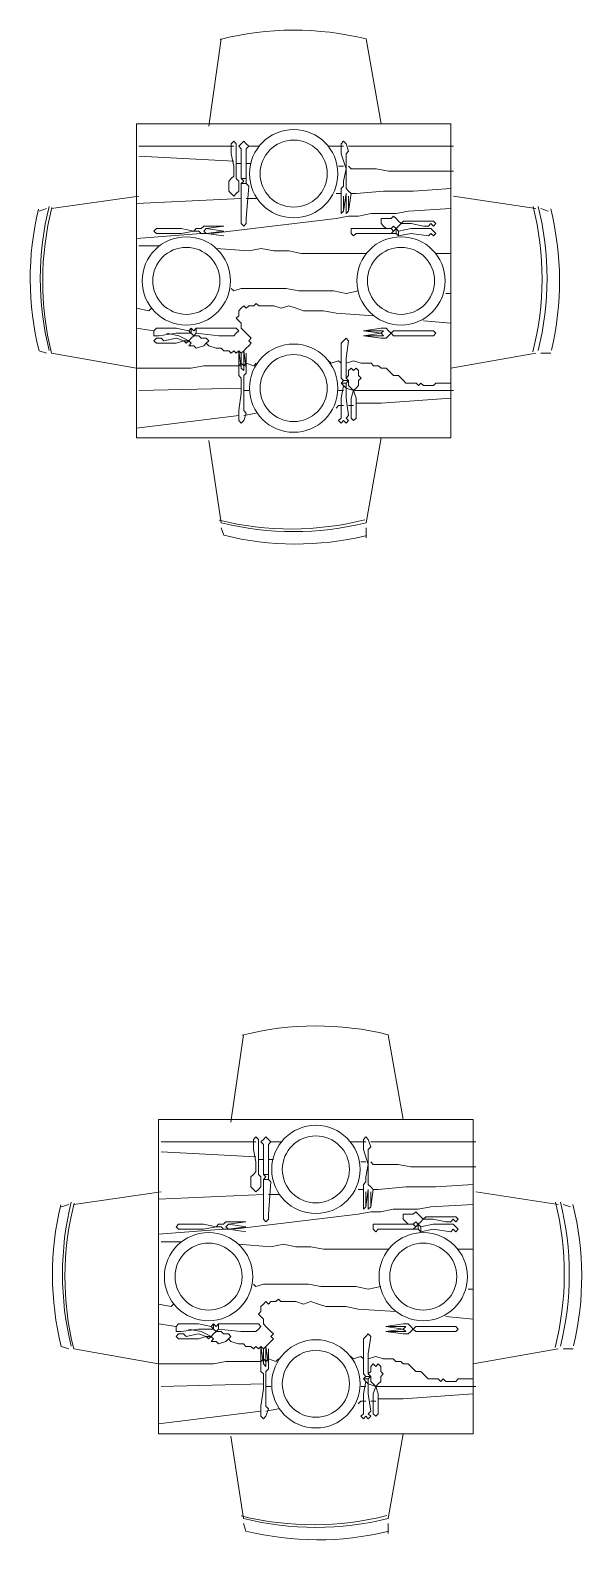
# Model space of a CAD drawing. Header units: metres. Extents: x 75097 to 220695, y -1557923 to -1361206.
# Drawn here: x 102397 to 103449, y -1385397 to -1382513 of the extents above; entities that cross this region are included whole.
import ezdxf

# ---------------------------------------------------------------- set-up
doc = ezdxf.new("R2010")
doc.units = ezdxf.units.M
doc.layers.get('0').update_dxf_attribs({"lineweight": 0})
doc.layers.add('A-100 - Copy$0$PDF2_Geometry', color=8, linetype='Continuous')

# ---------------------------------------------------------------- blocks, each defined once
blk = doc.blocks.new('A-100 - Copy$0$A$C02230961')
at = {"layer": 'A-100 - Copy$0$PDF2_Geometry', "lineweight": 5, "elevation": -2.4}
for points in [[(2143.8, -15838.9, -0.124036), (2422.4, -15838), (2451, -16000)], [(1797.2, -16163.2, 0.120122), (1798.3, -16433.6), (1812.6, -16438.3)], [(1823, -16159.8, 0.124036), (1822.1, -16438.3), (1984.1, -16466.9), (2003.1, -16466.9), (2031.7, -16466.9), (2060.3, -16466.9), (2088.9, -16466.9), (2112.7, -16462.2), (2141.3, -16462.2), (2160.4, -16462.2), (2179.4, -16462.2), (2184.2, -16457.4), (2188.9, -16462.2), (2193.7, -16457.4), (2208, -16462.2), (2212.8, -16457.4)], [(2451, -16600.3), (2422.4, -16762.3, -0.122576), (2146.1, -16762.3), (2122.2, -16605.1)], [(2421.2, -16787.2, -0.120122), (2150.8, -16786.1), (2146.1, -16771.8)], [(2186.2, -17741.3, -0.124036), (2464.8, -17740.4), (2493.4, -17902.4)], [(1839.6, -18065.5, 0.120122), (1840.7, -18335.9), (1855, -18340.7)], [(1865.4, -18062.1, 0.124036), (1864.5, -18340.7), (2026.5, -18369.3), (2045.5, -18369.3), (2074.1, -18369.3), (2102.7, -18369.3), (2131.3, -18369.3), (2155.1, -18364.5), (2183.7, -18364.5), (2202.8, -18364.5), (2221.8, -18364.5), (2226.6, -18359.7), (2231.3, -18364.5), (2236.1, -18359.7), (2250.4, -18364.5), (2255.2, -18359.7)], [(2493.4, -18502.7), (2464.8, -18664.7, -0.122576), (2188.5, -18664.7), (2164.6, -18507.4)], [(2463.6, -18689.6, -0.120122), (2193.2, -18688.5), (2188.5, -18674.2)]]:
    blk.add_lwpolyline(points, format="xyb", dxfattribs=at)
for points in [[(2122.2, -16004.8), (2146.1, -15838)], [(2169.9, -16033.4), (2169.9, -16033.4)], [(2169.9, -16033.4), (2169.9, -16033.4)], [(2184.2, -16114.4), (2184.2, -16152.5), (2184.2, -16190.6), (2188.9, -16195.4), (2193.7, -16190.6), (2193.7, -16181.1), (2198.5, -16119.1), (2193.7, -16114.4), (2184.2, -16114.4), (2188.9, -16109.6), (2184.2, -16104.8), (2184.2, -16076.2), (2184.2, -16047.7), (2179.4, -16042.9), (2184.2, -16038.1), (2188.9, -16033.4), (2193.7, -16038.1), (2198.5, -16042.9), (2193.7, -16047.7), (2193.7, -16076.2), (2193.7, -16104.8), (2193.7, -16114.4)], [(2379.5, -16033.4), (2379.5, -16033.4)], [(2384.3, -16038.1), (2379.5, -16033.4)], [(2169.9, -16042.9), (1988.8, -16042.9)], [(2169.9, -16071.5), (1988.8, -16062)], [(2174.7, -16038.1), (2174.7, -16038.1)], [(2179.4, -16042.9), (2179.4, -16042.9)], [(2184.2, -16038.1), (2184.2, -16038.1)], [(2193.7, -16038.1), (2193.7, -16038.1)], [(2193.7, -16038.1), (2193.7, -16038.1)], [(2217.5, -16042.9), (2198.5, -16042.9)], [(2379.5, -16042.9), (2350.9, -16042.9)], [(2384.3, -16038.1), (2384.3, -16038.1)], [(2384.3, -16038.1), (2384.3, -16038.1)], [(2589.2, -16042.9), (2389.1, -16042.9)], [(2184.2, -16076.2), (2174.7, -16076.2)], [(2203.2, -16076.2), (2193.7, -16076.2)], [(2379.5, -16081), (2370, -16081)], [(2589.2, -16090.5), (2465.3, -16090.5), (2441.5, -16085.8), (2412.9, -16085.8), (2393.8, -16085.8), (2389.1, -16081)], [(2165.1, -16104.8), (2165.1, -16104.8)], [(2169.9, -16100.1), (2169.9, -16100.1)], [(2169.9, -16100.1), (2169.9, -16100.1)], [(2174.7, -16095.3), (2174.7, -16095.3)], [(2174.7, -16104.8), (2174.7, -16104.8)], [(2174.7, -16104.8), (2174.7, -16104.8)], [(2179.4, -16109.6), (2179.4, -16109.6)], [(2193.7, -16104.8), (2184.2, -16104.8), (2193.7, -16104.8)], [(2184.2, -16104.8), (2184.2, -16104.8)], [(2184.2, -16114.4), (2184.2, -16114.4)], [(2193.7, -16104.8), (2193.7, -16104.8)], [(2193.7, -16114.4), (2193.7, -16114.4)], [(2379.5, -16119.1), (2379.5, -16119.1)], [(2384.3, -16114.4), (2384.3, -16114.4)], [(1988.8, -16138.2), (1822.1, -16162)], [(2184.2, -16143), (1984.1, -16152.5)], [(2165.1, -16133.4), (2165.1, -16133.4)], [(2174.7, -16133.4), (2174.7, -16133.4)], [(2212.8, -16143), (2193.7, -16143)], [(2374.8, -16133.4), (2365.2, -16133.4)], [(2374.8, -16123.9), (2374.8, -16123.9)], [(2379.5, -16138.2), (2379.5, -16138.2)], [(2384.3, -16133.4), (2384.3, -16133.4)], [(2384.3, -16133.4), (2384.3, -16133.4)], [(2389.1, -16128.7), (2389.1, -16128.7)], [(2389.1, -16138.2), (2389.1, -16138.2)], [(2584.4, -16123.9), (2512.9, -16128.7), (2455.8, -16128.7), (2403.3, -16133.4), (2393.8, -16133.4)], [(2746.4, -16162), (2589.2, -16138.2)], [(1812.6, -16162), (1798.3, -16166.8)], [(2584.4, -16162), (2503.4, -16166.8), (2479.6, -16171.5), (2451, -16171.5), (2431.9, -16171.5), (2408.1, -16176.3), (2389.1, -16176.3), (2365.2, -16181.1), (2127, -16209.7)], [(2379.5, -16166.8), (2379.5, -16166.8)], [(2389.1, -16166.8), (2389.1, -16166.8)], [(2770.2, -16166.8), (2755.9, -16162)], [(2017.4, -16204.9), (2017.4, -16204.9)], [(2017.4, -16204.9), (2017.4, -16204.9)], [(2017.4, -16204.9), (2017.4, -16204.9)], [(2022.2, -16200.1), (2022.2, -16200.1)], [(2103.2, -16204.9), (2103.2, -16204.9)], [(2108, -16200.1), (2108, -16200.1)], [(2117.5, -16200.1), (2117.5, -16200.1)], [(2150.8, -16195.4), (2150.8, -16195.4)], [(2150.8, -16204.9), (2150.8, -16204.9)], [(2150.8, -16204.9), (2150.8, -16204.9)], [(2184.2, -16190.6), (2184.2, -16190.6)], [(2193.7, -16190.6), (2193.7, -16190.6)], [(2474.8, -16204.9), (2470, -16200.1), (2431.9, -16200.1), (2393.8, -16200.1), (2393.8, -16209.7), (2398.6, -16214.4), (2403.3, -16209.7), (2470, -16209.7)], [(2393.8, -16200.1), (2393.8, -16200.1)], [(2451, -16181.1), (2451, -16181.1)], [(2451, -16190.6), (2451, -16190.6)], [(2479.6, -16209.7), (2484.3, -16214.4), (2508.2, -16209.7), (2541.5, -16214.4), (2546.3, -16209.7), (2551, -16214.4), (2555.8, -16209.7), (2551, -16204.9), (2546.3, -16200.1), (2508.2, -16200.1), (2484.3, -16204.9), (2479.6, -16200.1)], [(2479.6, -16200.1), (2479.6, -16200.1)], [(2484.3, -16185.8), (2484.3, -16185.8)], [(2484.3, -16185.8), (2484.3, -16185.8)], [(2484.3, -16195.4), (2484.3, -16195.4)], [(2484.3, -16214.4), (2484.3, -16204.9)], [(2489.1, -16190.6), (2489.1, -16190.6)], [(2546.3, -16200.1), (2546.3, -16200.1)], [(2546.3, -16200.1), (2546.3, -16200.1)], [(2551, -16185.8), (2551, -16185.8)], [(2551, -16185.8), (2551, -16185.8)], [(2551, -16204.9), (2551, -16204.9)], [(2108, -16209.7), (1984.1, -16219.2)], [(2027, -16233.5), (1988.8, -16233.5)], [(2108, -16209.7), (2108, -16209.7)], [(2117.5, -16209.7), (2117.5, -16209.7)], [(2150.8, -16214.4), (2150.8, -16214.4)], [(2393.8, -16209.7), (2393.8, -16209.7)], [(2470, -16209.7), (2470, -16209.7)], [(2479.6, -16209.7), (2479.6, -16209.7)], [(2551, -16214.4), (2551, -16214.4)], [(2422.4, -16247.8), (2393.8, -16247.8), (2355.7, -16247.8), (2327.1, -16247.8), (2298.5, -16247.8), (2274.7, -16243), (2246.1, -16243), (2222.3, -16238.2), (2198.5, -16243), (2136.5, -16238.2)], [(2584.4, -16247.8), (2555.8, -16247.8)], [(2408.1, -16319.2), (2384.3, -16324), (2360.5, -16319.2), (2341.4, -16319.2), (2312.8, -16319.2), (2293.8, -16319.2), (2269.9, -16314.5), (2250.9, -16314.5), (2231.8, -16314.5), (2212.8, -16314.5), (2203.2, -16314.5), (2184.2, -16314.5), (2169.9, -16319.2), (2165.1, -16314.5)], [(2012.7, -16352.6), (2007.9, -16357.3), (1984.1, -16352.6)], [(2436.7, -16366.9), (2365.2, -16362.1), (2341.4, -16357.3), (2322.4, -16357.3), (2303.3, -16357.3), (2289, -16352.6), (2274.7, -16347.8), (2260.4, -16352.6), (2246.1, -16347.8), (2236.6, -16347.8), (2227.1, -16347.8), (2217.5, -16347.8), (2212.8, -16343.1), (2208, -16347.8), (2198.5, -16347.8), (2193.7, -16352.6), (2188.9, -16347.8), (2184.2, -16352.6), (2179.4, -16357.3), (2179.4, -16366.9), (2174.7, -16371.6), (2179.4, -16376.4), (2184.2, -16381.2), (2184.2, -16390.7), (2188.9, -16395.5), (2193.7, -16400.2), (2198.5, -16405), (2203.2, -16409.8), (2198.5, -16414.5), (2203.2, -16419.3), (2198.5, -16424), (2193.7, -16428.8), (2188.9, -16433.6), (2184.2, -16438.3), (2179.4, -16433.6), (2174.7, -16438.3), (2169.9, -16433.6), (2165.1, -16438.3), (2160.4, -16433.6), (2150.8, -16433.6), (2146.1, -16428.8), (2136.5, -16428.8), (2122.2, -16424), (2117.5, -16419.3)], [(2584.4, -16324), (2574.9, -16324)], [(2584.4, -16381.2), (2532, -16376.4)], [(2017.4, -16395.5), (1984.1, -16390.7)], [(2017.4, -16405), (2017.4, -16405)], [(2017.4, -16405), (2017.4, -16405)], [(2022.2, -16390.7), (2022.2, -16390.7)], [(2022.2, -16390.7), (2022.2, -16390.7)], [(2027, -16405), (2027, -16405)], [(2084.1, -16414.5), (2065.1, -16405), (2041.3, -16400.2)], [(2084.1, -16395.5), (2088.9, -16400.2), (2088.9, -16390.7)], [(2088.9, -16400.2), (2088.9, -16400.2)], [(2088.9, -16409.8), (2088.9, -16409.8)], [(2098.4, -16400.2), (2141.3, -16405), (2169.9, -16405), (2174.7, -16400.2), (2179.4, -16395.5), (2174.7, -16390.7), (2165.1, -16390.7), (2098.4, -16390.7)], [(2098.4, -16390.7), (2098.4, -16390.7)], [(2098.4, -16400.2), (2098.4, -16400.2)], [(2117.5, -16409.8), (2117.5, -16409.8)], [(2174.7, -16400.2), (2174.7, -16400.2)], [(2389.1, -16490.7), (2384.3, -16486), (2389.1, -16481.2), (2389.1, -16471.7), (2393.8, -16466.9), (2398.6, -16471.7), (2403.3, -16466.9), (2408.1, -16471.7), (2408.1, -16481.2), (2412.9, -16486), (2408.1, -16490.7), (2408.1, -16500.3), (2403.3, -16505), (2398.6, -16509.8), (2403.3, -16524.1), (2403.3, -16552.7), (2403.3, -16562.2), (2398.6, -16567), (2393.8, -16562.2), (2393.8, -16552.7), (2393.8, -16524.1), (2398.6, -16509.8), (2393.8, -16505), (2389.1, -16500.3), (2389.1, -16490.7), (2384.3, -16486), (2384.3, -16447.9), (2389.1, -16414.5), (2384.3, -16409.8), (2379.5, -16414.5), (2374.8, -16419.3), (2374.8, -16486), (2379.5, -16490.7), (2389.1, -16490.7), (2384.3, -16495.5), (2384.3, -16505), (2384.3, -16524.1), (2389.1, -16557.5), (2384.3, -16562.2), (2389.1, -16567), (2384.3, -16571.7), (2379.5, -16567), (2374.8, -16571.7), (2370, -16567), (2374.8, -16562.2), (2374.8, -16524.1), (2379.5, -16500.3), (2374.8, -16495.5)], [(2384.3, -16409.8), (2384.3, -16409.8)], [(2417.6, -16395.5), (2417.6, -16395.5)], [(2417.6, -16395.5), (2417.6, -16395.5)], [(2417.6, -16405), (2417.6, -16405)], [(2417.6, -16405), (2417.6, -16405)], [(2451, -16400.2), (2451, -16400.2)], [(2451, -16400.2), (2451, -16400.2)], [(2465.3, -16395.5), (2465.3, -16395.5)], [(2465.3, -16405), (2465.3, -16405)], [(2551, -16395.5), (2551, -16395.5)], [(2551, -16405), (2551, -16405)], [(2555.8, -16400.2), (2555.8, -16400.2)], [(2555.8, -16400.2), (2555.8, -16400.2)], [(2017.4, -16414.5), (2017.4, -16414.5)], [(2017.4, -16414.5), (2017.4, -16414.5)], [(2022.2, -16419.3), (2022.2, -16419.3)], [(2084.1, -16414.5), (2084.1, -16414.5)], [(2084.1, -16414.5), (2084.1, -16414.5)], [(2093.7, -16424), (2093.7, -16424)], [(2112.7, -16424), (2112.7, -16424)], [(2184.2, -16571.7), (2179.4, -16567), (2179.4, -16557.5), (2179.4, -16547.9), (2184.2, -16514.6), (2184.2, -16495.5), (2184.2, -16486), (2179.4, -16481.2), (2179.4, -16471.7), (2179.4, -16433.6), (2184.2, -16466.9), (2184.2, -16438.3), (2184.2, -16466.9), (2188.9, -16471.7), (2188.9, -16433.6), (2193.7, -16466.9), (2193.7, -16438.3), (2193.7, -16466.9), (2193.7, -16476.5), (2188.9, -16481.2), (2188.9, -16490.7), (2188.9, -16519.3), (2188.9, -16547.9), (2193.7, -16552.7), (2188.9, -16567), (2184.2, -16571.7), (2188.9, -16567)], [(2179.4, -16433.6), (2179.4, -16433.6)], [(2184.2, -16438.3), (2184.2, -16438.3)], [(2188.9, -16433.6), (2188.9, -16433.6)], [(2193.7, -16438.3), (2193.7, -16438.3)], [(2379.5, -16414.5), (2379.5, -16414.5)], [(2584.4, -16466.9), (2746.4, -16438.3)], [(2755.9, -16438.3), (2775, -16438.3)], [(2184.2, -16466.9), (2184.2, -16466.9)], [(2193.7, -16466.9), (2193.7, -16466.9)], [(2350.9, -16452.6), (2355.7, -16457.4), (2370, -16452.6), (2374.8, -16457.4)], [(2384.3, -16457.4), (2398.6, -16452.6), (2412.9, -16457.4), (2422.4, -16457.4), (2431.9, -16457.4), (2436.7, -16462.2), (2446.2, -16462.2), (2451, -16466.9), (2460.5, -16466.9), (2465.3, -16471.7), (2470, -16476.5), (2474.8, -16481.2), (2484.3, -16481.2), (2489.1, -16486), (2493.9, -16490.7), (2498.6, -16495.5), (2508.2, -16495.5), (2517.7, -16495.5), (2522.5, -16500.3), (2527.2, -16495.5), (2532, -16500.3), (2541.5, -16500.3), (2551, -16500.3), (2555.8, -16495.5), (2584.4, -16495.5)], [(2179.4, -16481.2), (2179.4, -16481.2)], [(2184.2, -16486), (2184.2, -16486)], [(2188.9, -16471.7), (2188.9, -16471.7)], [(2188.9, -16490.7), (2188.9, -16490.7)], [(2193.7, -16476.5), (2193.7, -16476.5)], [(2384.3, -16495.5), (2374.8, -16495.5), (2379.5, -16490.7)], [(2374.8, -16495.5), (2374.8, -16495.5)], [(2384.3, -16495.5), (2384.3, -16495.5)], [(2184.2, -16505), (1988.8, -16509.8)], [(2198.5, -16509.8), (2188.9, -16509.8)], [(2379.5, -16509.8), (2370, -16509.8)], [(2589.2, -16509.8), (2398.6, -16509.8), (2384.3, -16505), (2379.5, -16500.3)], [(2389.1, -16500.3), (2389.1, -16500.3)], [(2393.8, -16505), (2393.8, -16505)], [(2393.8, -16505), (2393.8, -16505)], [(2403.3, -16505), (2403.3, -16505)], [(2403.3, -16505), (2403.3, -16505)], [(2584.4, -16524.1), (2451, -16533.6), (2422.4, -16533.6), (2403.3, -16533.6)], [(2408.1, -16500.3), (2408.1, -16500.3)], [(2212.8, -16552.7), (2188.9, -16557.5)], [(2379.5, -16538.4), (2370, -16538.4), (2365.2, -16543.2)], [(2398.6, -16538.4), (2389.1, -16538.4)], [(2179.4, -16557.5), (1984.1, -16581.3)], [(2184.2, -16571.7), (2184.2, -16571.7)], [(2188.9, -16567), (2188.9, -16567)], [(2188.9, -16567), (2188.9, -16567)], [(2374.8, -16562.2), (2374.8, -16562.2)], [(2389.1, -16567), (2389.1, -16567)], [(2398.6, -16567), (2398.6, -16567)], [(2398.6, -16567), (2398.6, -16567)], [(2398.6, -16567), (2398.6, -16567)], [(2398.6, -16567), (2398.6, -16567)], [(2398.6, -16567), (2398.6, -16567)], [(2422.4, -16771.8), (2422.4, -16790.9)], [(2164.6, -17907.1), (2188.5, -17740.4)], [(2212.3, -17935.7), (2212.3, -17935.7)], [(2212.3, -17935.7), (2212.3, -17935.7)], [(2226.6, -18016.7), (2226.6, -18054.8), (2226.6, -18092.9), (2231.3, -18097.7), (2236.1, -18092.9), (2236.1, -18083.4), (2240.9, -18021.5), (2236.1, -18016.7), (2226.6, -18016.7), (2231.3, -18011.9), (2226.6, -18007.2), (2226.6, -17978.6), (2226.6, -17950), (2221.8, -17945.2), (2226.6, -17940.5), (2231.3, -17935.7), (2236.1, -17940.5), (2240.9, -17945.2), (2236.1, -17950), (2236.1, -17978.6), (2236.1, -18007.2), (2236.1, -18016.7)], [(2421.9, -17935.7), (2421.9, -17935.7)], [(2426.7, -17940.5), (2421.9, -17935.7)], [(2212.3, -17945.2), (2031.2, -17945.2)], [(2212.3, -17973.8), (2031.2, -17964.3)], [(2217.1, -17940.5), (2217.1, -17940.5)], [(2221.8, -17945.2), (2221.8, -17945.2)], [(2226.6, -17940.5), (2226.6, -17940.5)], [(2236.1, -17940.5), (2236.1, -17940.5)], [(2236.1, -17940.5), (2236.1, -17940.5)], [(2259.9, -17945.2), (2240.9, -17945.2)], [(2421.9, -17945.2), (2393.3, -17945.2)], [(2426.7, -17940.5), (2426.7, -17940.5)], [(2426.7, -17940.5), (2426.7, -17940.5)], [(2631.6, -17945.2), (2431.5, -17945.2)], [(2226.6, -17978.6), (2217.1, -17978.6)], [(2245.6, -17978.6), (2236.1, -17978.6)], [(2421.9, -17983.4), (2412.4, -17983.4)], [(2631.6, -17992.9), (2507.7, -17992.9), (2483.9, -17988.1), (2455.3, -17988.1), (2436.2, -17988.1), (2431.5, -17983.4)], [(2207.5, -18007.2), (2207.5, -18007.2)], [(2212.3, -18002.4), (2212.3, -18002.4)], [(2212.3, -18002.4), (2212.3, -18002.4)], [(2217.1, -17997.7), (2217.1, -17997.7)], [(2217.1, -18007.2), (2217.1, -18007.2)], [(2217.1, -18007.2), (2217.1, -18007.2)], [(2221.8, -18011.9), (2221.8, -18011.9)], [(2236.1, -18007.2), (2226.6, -18007.2), (2236.1, -18007.2)], [(2226.6, -18007.2), (2226.6, -18007.2)], [(2226.6, -18016.7), (2226.6, -18016.7)], [(2236.1, -18007.2), (2236.1, -18007.2)], [(2236.1, -18016.7), (2236.1, -18016.7)], [(2421.9, -18021.5), (2421.9, -18021.5)], [(2426.7, -18016.7), (2426.7, -18016.7)], [(2031.2, -18040.5), (1864.5, -18064.4)], [(2226.6, -18045.3), (2026.5, -18054.8)], [(2207.5, -18035.8), (2207.5, -18035.8)], [(2217.1, -18035.8), (2217.1, -18035.8)], [(2255.2, -18045.3), (2236.1, -18045.3)], [(2417.2, -18035.8), (2407.6, -18035.8)], [(2417.2, -18026.2), (2417.2, -18026.2)], [(2421.9, -18040.5), (2421.9, -18040.5)], [(2426.7, -18035.8), (2426.7, -18035.8)], [(2426.7, -18035.8), (2426.7, -18035.8)], [(2431.5, -18031), (2431.5, -18031)], [(2431.5, -18040.5), (2431.5, -18040.5)], [(2626.8, -18026.2), (2555.3, -18031), (2498.2, -18031), (2445.7, -18035.8), (2436.2, -18035.8)], [(2788.8, -18064.4), (2631.6, -18040.5)], [(1855, -18064.4), (1840.7, -18069.1)], [(2626.8, -18064.4), (2545.8, -18069.1), (2522, -18073.9), (2493.4, -18073.9), (2474.3, -18073.9), (2450.5, -18078.6), (2431.5, -18078.6), (2407.6, -18083.4), (2169.4, -18112)], [(2421.9, -18069.1), (2421.9, -18069.1)], [(2431.5, -18069.1), (2431.5, -18069.1)], [(2812.6, -18069.1), (2798.3, -18064.4)], [(2059.8, -18107.2), (2059.8, -18107.2)], [(2059.8, -18107.2), (2059.8, -18107.2)], [(2059.8, -18107.2), (2059.8, -18107.2)], [(2064.6, -18102.5), (2064.6, -18102.5)], [(2145.6, -18107.2), (2145.6, -18107.2)], [(2150.4, -18102.5), (2150.4, -18102.5)], [(2159.9, -18102.5), (2159.9, -18102.5)], [(2193.2, -18097.7), (2193.2, -18097.7)], [(2193.2, -18107.2), (2193.2, -18107.2)], [(2193.2, -18107.2), (2193.2, -18107.2)], [(2226.6, -18092.9), (2226.6, -18092.9)], [(2236.1, -18092.9), (2236.1, -18092.9)], [(2517.2, -18107.2), (2512.4, -18102.5), (2474.3, -18102.5), (2436.2, -18102.5), (2436.2, -18112), (2441, -18116.8), (2445.7, -18112), (2512.4, -18112)], [(2436.2, -18102.5), (2436.2, -18102.5)], [(2493.4, -18083.4), (2493.4, -18083.4)], [(2493.4, -18092.9), (2493.4, -18092.9)], [(2522, -18112), (2526.7, -18116.8), (2550.6, -18112), (2583.9, -18116.8), (2588.7, -18112), (2593.4, -18116.8), (2598.2, -18112), (2593.4, -18107.2), (2588.7, -18102.5), (2550.6, -18102.5), (2526.7, -18107.2), (2522, -18102.5)], [(2522, -18102.5), (2522, -18102.5)], [(2526.7, -18088.2), (2526.7, -18088.2)], [(2526.7, -18088.2), (2526.7, -18088.2)], [(2526.7, -18097.7), (2526.7, -18097.7)], [(2526.7, -18116.8), (2526.7, -18107.2)], [(2531.5, -18092.9), (2531.5, -18092.9)], [(2588.7, -18102.5), (2588.7, -18102.5)], [(2588.7, -18102.5), (2588.7, -18102.5)], [(2593.4, -18088.2), (2593.4, -18088.2)], [(2593.4, -18088.2), (2593.4, -18088.2)], [(2593.4, -18107.2), (2593.4, -18107.2)], [(2150.4, -18112), (2026.5, -18121.5)], [(2069.4, -18135.8), (2031.2, -18135.8)], [(2150.4, -18112), (2150.4, -18112)], [(2159.9, -18112), (2159.9, -18112)], [(2464.8, -18150.1), (2436.2, -18150.1), (2398.1, -18150.1), (2369.5, -18150.1), (2340.9, -18150.1), (2317.1, -18145.3), (2288.5, -18145.3), (2264.7, -18140.6), (2240.9, -18145.3), (2178.9, -18140.6)], [(2193.2, -18116.8), (2193.2, -18116.8)], [(2436.2, -18112), (2436.2, -18112)], [(2512.4, -18112), (2512.4, -18112)], [(2522, -18112), (2522, -18112)], [(2593.4, -18116.8), (2593.4, -18116.8)], [(2626.8, -18150.1), (2598.2, -18150.1)], [(2450.5, -18221.6), (2426.7, -18226.3), (2402.9, -18221.6), (2383.8, -18221.6), (2355.2, -18221.6), (2336.2, -18221.6), (2312.3, -18216.8), (2293.3, -18216.8), (2274.2, -18216.8), (2255.2, -18216.8), (2245.6, -18216.8), (2226.6, -18216.8), (2212.3, -18221.6), (2207.5, -18216.8)], [(2626.8, -18226.3), (2617.3, -18226.3)], [(2055.1, -18254.9), (2050.3, -18259.7), (2026.5, -18254.9)], [(2479.1, -18269.2), (2407.6, -18264.5), (2383.8, -18259.7), (2364.8, -18259.7), (2345.7, -18259.7), (2331.4, -18254.9), (2317.1, -18250.2), (2302.8, -18254.9), (2288.5, -18250.2), (2279, -18250.2), (2269.5, -18250.2), (2259.9, -18250.2), (2255.2, -18245.4), (2250.4, -18250.2), (2240.9, -18250.2), (2236.1, -18254.9), (2231.3, -18250.2), (2226.6, -18254.9), (2221.8, -18259.7), (2221.8, -18269.2), (2217.1, -18274), (2221.8, -18278.8), (2226.6, -18283.5), (2226.6, -18293), (2231.3, -18297.8), (2236.1, -18302.6), (2240.9, -18307.3), (2245.6, -18312.1), (2240.9, -18316.9), (2245.6, -18321.6), (2240.9, -18326.4), (2236.1, -18331.2), (2231.3, -18335.9), (2226.6, -18340.7), (2221.8, -18335.9), (2217.1, -18340.7), (2212.3, -18335.9), (2207.5, -18340.7), (2202.8, -18335.9), (2193.2, -18335.9), (2188.5, -18331.2), (2178.9, -18331.2), (2164.6, -18326.4), (2159.9, -18321.6)], [(2626.8, -18283.5), (2574.4, -18278.8)], [(2059.8, -18297.8), (2026.5, -18293)], [(2059.8, -18307.3), (2059.8, -18307.3)], [(2059.8, -18307.3), (2059.8, -18307.3)], [(2064.6, -18293), (2064.6, -18293)], [(2064.6, -18293), (2064.6, -18293)], [(2069.4, -18307.3), (2069.4, -18307.3)], [(2126.5, -18316.9), (2107.5, -18307.3), (2083.7, -18302.6)], [(2126.5, -18297.8), (2131.3, -18302.6), (2131.3, -18293)], [(2131.3, -18302.6), (2131.3, -18302.6)], [(2131.3, -18312.1), (2131.3, -18312.1)], [(2140.8, -18302.6), (2183.7, -18307.3), (2212.3, -18307.3), (2217.1, -18302.6), (2221.8, -18297.8), (2217.1, -18293), (2207.5, -18293), (2140.8, -18293)], [(2140.8, -18293), (2140.8, -18293)], [(2140.8, -18302.6), (2140.8, -18302.6)], [(2159.9, -18312.1), (2159.9, -18312.1)], [(2217.1, -18302.6), (2217.1, -18302.6)], [(2431.5, -18393.1), (2426.7, -18388.3), (2431.5, -18383.6), (2431.5, -18374), (2436.2, -18369.3), (2441, -18374), (2445.7, -18369.3), (2450.5, -18374), (2450.5, -18383.6), (2455.3, -18388.3), (2450.5, -18393.1), (2450.5, -18402.6), (2445.7, -18407.4), (2441, -18412.2), (2445.7, -18426.4), (2445.7, -18455), (2445.7, -18464.6), (2441, -18469.3), (2436.2, -18464.6), (2436.2, -18455), (2436.2, -18426.4), (2441, -18412.2), (2436.2, -18407.4), (2431.5, -18402.6), (2431.5, -18393.1), (2426.7, -18388.3), (2426.7, -18350.2), (2431.5, -18316.9), (2426.7, -18312.1), (2421.9, -18316.9), (2417.2, -18321.6), (2417.2, -18388.3), (2421.9, -18393.1), (2431.5, -18393.1), (2426.7, -18397.9), (2426.7, -18407.4), (2426.7, -18426.4), (2431.5, -18459.8), (2426.7, -18464.6), (2431.5, -18469.3), (2426.7, -18474.1), (2421.9, -18469.3), (2417.2, -18474.1), (2412.4, -18469.3), (2417.2, -18464.6), (2417.2, -18426.4), (2421.9, -18402.6), (2417.2, -18397.9)], [(2426.7, -18312.1), (2426.7, -18312.1)], [(2460, -18297.8), (2460, -18297.8)], [(2460, -18297.8), (2460, -18297.8)], [(2460, -18307.3), (2460, -18307.3)], [(2460, -18307.3), (2460, -18307.3)], [(2493.4, -18302.6), (2493.4, -18302.6)], [(2493.4, -18302.6), (2493.4, -18302.6)], [(2507.7, -18297.8), (2507.7, -18297.8)], [(2507.7, -18307.3), (2507.7, -18307.3)], [(2593.4, -18297.8), (2593.4, -18297.8)], [(2593.4, -18307.3), (2593.4, -18307.3)], [(2598.2, -18302.6), (2598.2, -18302.6)], [(2598.2, -18302.6), (2598.2, -18302.6)], [(2059.8, -18316.9), (2059.8, -18316.9)], [(2059.8, -18316.9), (2059.8, -18316.9)], [(2064.6, -18321.6), (2064.6, -18321.6)], [(2126.5, -18316.9), (2126.5, -18316.9)], [(2126.5, -18316.9), (2126.5, -18316.9)], [(2136.1, -18326.4), (2136.1, -18326.4)], [(2155.1, -18326.4), (2155.1, -18326.4)], [(2226.6, -18474.1), (2221.8, -18469.3), (2221.8, -18459.8), (2221.8, -18450.3), (2226.6, -18416.9), (2226.6, -18397.9), (2226.6, -18388.3), (2221.8, -18383.6), (2221.8, -18374), (2221.8, -18335.9), (2226.6, -18369.3), (2226.6, -18340.7), (2226.6, -18369.3), (2231.3, -18374), (2231.3, -18335.9), (2236.1, -18369.3), (2236.1, -18340.7), (2236.1, -18369.3), (2236.1, -18378.8), (2231.3, -18383.6), (2231.3, -18393.1), (2231.3, -18421.7), (2231.3, -18450.3), (2236.1, -18455), (2231.3, -18469.3), (2226.6, -18474.1), (2231.3, -18469.3)], [(2221.8, -18335.9), (2221.8, -18335.9)], [(2226.6, -18340.7), (2226.6, -18340.7)], [(2231.3, -18335.9), (2231.3, -18335.9)], [(2236.1, -18340.7), (2236.1, -18340.7)], [(2421.9, -18316.9), (2421.9, -18316.9)], [(2626.8, -18369.3), (2788.8, -18340.7)], [(2798.3, -18340.7), (2817.4, -18340.7)], [(2226.6, -18369.3), (2226.6, -18369.3)], [(2236.1, -18369.3), (2236.1, -18369.3)], [(2393.3, -18355), (2398.1, -18359.7), (2412.4, -18355), (2417.2, -18359.7)], [(2426.7, -18359.7), (2441, -18355), (2455.3, -18359.7), (2464.8, -18359.7), (2474.3, -18359.7), (2479.1, -18364.5), (2488.6, -18364.5), (2493.4, -18369.3), (2502.9, -18369.3), (2507.7, -18374), (2512.4, -18378.8), (2517.2, -18383.6), (2526.7, -18383.6), (2531.5, -18388.3), (2536.3, -18393.1), (2541, -18397.9), (2550.6, -18397.9), (2560.1, -18397.9), (2564.9, -18402.6), (2569.6, -18397.9), (2574.4, -18402.6), (2583.9, -18402.6), (2593.4, -18402.6), (2598.2, -18397.9), (2626.8, -18397.9)], [(2221.8, -18383.6), (2221.8, -18383.6)], [(2226.6, -18388.3), (2226.6, -18388.3)], [(2231.3, -18374), (2231.3, -18374)], [(2231.3, -18393.1), (2231.3, -18393.1)], [(2236.1, -18378.8), (2236.1, -18378.8)], [(2426.7, -18397.9), (2417.2, -18397.9), (2421.9, -18393.1)], [(2417.2, -18397.9), (2417.2, -18397.9)], [(2426.7, -18397.9), (2426.7, -18397.9)], [(2226.6, -18407.4), (2031.2, -18412.2)], [(2240.9, -18412.2), (2231.3, -18412.2)], [(2421.9, -18412.2), (2412.4, -18412.2)], [(2631.6, -18412.2), (2441, -18412.2), (2426.7, -18407.4), (2421.9, -18402.6)], [(2431.5, -18402.6), (2431.5, -18402.6)], [(2436.2, -18407.4), (2436.2, -18407.4)], [(2436.2, -18407.4), (2436.2, -18407.4)], [(2445.7, -18407.4), (2445.7, -18407.4)], [(2445.7, -18407.4), (2445.7, -18407.4)], [(2626.8, -18426.4), (2493.4, -18436), (2464.8, -18436), (2445.7, -18436)], [(2450.5, -18402.6), (2450.5, -18402.6)], [(2255.2, -18455), (2231.3, -18459.8)], [(2421.9, -18440.7), (2412.4, -18440.7), (2407.6, -18445.5)], [(2441, -18440.7), (2431.5, -18440.7)], [(2221.8, -18459.8), (2026.5, -18483.6)], [(2226.6, -18474.1), (2226.6, -18474.1)], [(2231.3, -18469.3), (2231.3, -18469.3)], [(2231.3, -18469.3), (2231.3, -18469.3)], [(2417.2, -18464.6), (2417.2, -18464.6)], [(2431.5, -18469.3), (2431.5, -18469.3)], [(2441, -18469.3), (2441, -18469.3)], [(2441, -18469.3), (2441, -18469.3)], [(2441, -18469.3), (2441, -18469.3)], [(2441, -18469.3), (2441, -18469.3)], [(2441, -18469.3), (2441, -18469.3)], [(2464.8, -18674.2), (2464.8, -18693.2)]]:
    blk.add_lwpolyline(points, dxfattribs=at)
for points in [[(1984.1, -16000), (1984.1, -16600.3), (2584.4, -16600.3), (2584.4, -16000)], [(2160.4, -16109.6), (2165.1, -16104.8), (2169.9, -16100.1), (2169.9, -16090.5), (2169.9, -16081), (2165.1, -16057.2), (2165.1, -16047.7), (2165.1, -16038.1), (2169.9, -16033.4), (2174.7, -16038.1), (2174.7, -16047.7), (2174.7, -16057.2), (2174.7, -16076.2), (2174.7, -16095.3), (2174.7, -16104.8), (2179.4, -16109.6), (2179.4, -16119.1), (2179.4, -16128.7), (2174.7, -16133.4), (2169.9, -16138.2), (2165.1, -16133.4), (2160.4, -16128.7), (2160.4, -16119.1)], [(2379.5, -16138.2), (2379.5, -16166.8), (2374.8, -16171.5), (2374.8, -16133.4), (2374.8, -16123.9), (2379.5, -16119.1), (2379.5, -16109.6), (2384.3, -16085.8), (2374.8, -16057.2), (2374.8, -16047.7), (2374.8, -16038.1), (2379.5, -16033.4), (2384.3, -16038.1), (2389.1, -16052.4), (2384.3, -16057.2), (2384.3, -16085.8), (2384.3, -16114.4), (2384.3, -16123.9), (2389.1, -16128.7), (2393.8, -16133.4), (2389.1, -16166.8), (2389.1, -16138.2), (2389.1, -16166.8), (2384.3, -16171.5), (2384.3, -16133.4), (2379.5, -16166.8)], [(2474.8, -16176.3), (2479.6, -16181.1), (2484.3, -16185.8), (2489.1, -16190.6), (2493.9, -16185.8), (2512.9, -16185.8), (2532, -16185.8), (2541.5, -16185.8), (2551, -16185.8), (2555.8, -16190.6), (2551, -16195.4), (2546.3, -16190.6), (2541.5, -16195.4), (2532, -16195.4), (2508.2, -16190.6), (2498.6, -16190.6), (2489.1, -16190.6), (2484.3, -16195.4), (2479.6, -16200.1), (2474.8, -16195.4), (2470, -16200.1), (2460.5, -16200.1), (2455.8, -16195.4), (2451, -16190.6), (2451, -16181.1), (2460.5, -16181.1), (2470, -16181.1)], [(2017.4, -16204.9), (2022.2, -16200.1), (2031.7, -16200.1), (2041.3, -16200.1), (2069.8, -16200.1), (2093.7, -16204.9), (2069.8, -16209.7), (2041.3, -16209.7), (2031.7, -16209.7), (2022.2, -16209.7)], [(2108, -16209.7), (2103.2, -16204.9), (2093.7, -16204.9), (2098.4, -16200.1), (2108, -16200.1), (2112.7, -16195.4), (2122.2, -16195.4), (2150.8, -16195.4), (2117.5, -16200.1), (2150.8, -16204.9), (2117.5, -16209.7), (2150.8, -16214.4), (2117.5, -16209.7)], [(2117.5, -16209.7), (2150.8, -16204.9), (2117.5, -16200.1), (2112.7, -16204.9)], [(2479.6, -16209.7), (2470, -16209.7), (2474.8, -16204.9), (2479.6, -16200.1)], [(2093.7, -16395.5), (2098.4, -16390.7), (2098.4, -16400.2), (2093.7, -16405), (2088.9, -16400.2), (2060.3, -16400.2), (2027, -16405), (2017.4, -16405), (2017.4, -16395.5), (2022.2, -16390.7), (2031.7, -16390.7), (2060.3, -16390.7), (2084.1, -16395.5), (2088.9, -16390.7)], [(2098.4, -16428.8), (2093.7, -16424), (2084.1, -16424), (2088.9, -16419.3), (2084.1, -16414.5), (2079.4, -16419.3), (2074.6, -16414.5), (2060.3, -16419.3), (2041.3, -16419.3), (2031.7, -16419.3), (2022.2, -16419.3), (2017.4, -16414.5), (2022.2, -16409.8), (2031.7, -16409.8), (2036.5, -16414.5), (2060.3, -16409.8), (2074.6, -16414.5), (2084.1, -16414.5), (2088.9, -16409.8), (2093.7, -16405), (2103.2, -16405), (2108, -16409.8), (2117.5, -16409.8), (2122.2, -16414.5), (2117.5, -16419.3), (2112.7, -16424)], [(2465.3, -16395.5), (2470, -16400.2), (2465.3, -16405), (2460.5, -16409.8), (2451, -16409.8), (2417.6, -16405), (2451, -16400.2), (2417.6, -16395.5), (2451, -16390.7), (2460.5, -16390.7)], [(2455.8, -16395.5), (2451, -16400.2), (2417.6, -16395.5)], [(2417.6, -16405), (2455.8, -16405), (2451, -16400.2)], [(2551, -16395.5), (2555.8, -16400.2), (2551, -16405), (2541.5, -16405), (2532, -16405), (2503.4, -16405), (2474.8, -16405), (2470, -16400.2), (2474.8, -16395.5), (2503.4, -16395.5), (2532, -16395.5), (2541.5, -16395.5)], [(2026.5, -17902.4), (2026.5, -18502.7), (2626.8, -18502.7), (2626.8, -17902.4)], [(2202.8, -18011.9), (2207.5, -18007.2), (2212.3, -18002.4), (2212.3, -17992.9), (2212.3, -17983.4), (2207.5, -17959.5), (2207.5, -17950), (2207.5, -17940.5), (2212.3, -17935.7), (2217.1, -17940.5), (2217.1, -17950), (2217.1, -17959.5), (2217.1, -17978.6), (2217.1, -17997.7), (2217.1, -18007.2), (2221.8, -18011.9), (2221.8, -18021.5), (2221.8, -18031), (2217.1, -18035.8), (2212.3, -18040.5), (2207.5, -18035.8), (2202.8, -18031), (2202.8, -18021.5)], [(2421.9, -18040.5), (2421.9, -18069.1), (2417.2, -18073.9), (2417.2, -18035.8), (2417.2, -18026.2), (2421.9, -18021.5), (2421.9, -18011.9), (2426.7, -17988.1), (2417.2, -17959.5), (2417.2, -17950), (2417.2, -17940.5), (2421.9, -17935.7), (2426.7, -17940.5), (2431.5, -17954.8), (2426.7, -17959.5), (2426.7, -17988.1), (2426.7, -18016.7), (2426.7, -18026.2), (2431.5, -18031), (2436.2, -18035.8), (2431.5, -18069.1), (2431.5, -18040.5), (2431.5, -18069.1), (2426.7, -18073.9), (2426.7, -18035.8), (2421.9, -18069.1)], [(2517.2, -18078.6), (2522, -18083.4), (2526.7, -18088.2), (2531.5, -18092.9), (2536.3, -18088.2), (2555.3, -18088.2), (2574.4, -18088.2), (2583.9, -18088.2), (2593.4, -18088.2), (2598.2, -18092.9), (2593.4, -18097.7), (2588.7, -18092.9), (2583.9, -18097.7), (2574.4, -18097.7), (2550.6, -18092.9), (2541, -18092.9), (2531.5, -18092.9), (2526.7, -18097.7), (2522, -18102.5), (2517.2, -18097.7), (2512.4, -18102.5), (2502.9, -18102.5), (2498.2, -18097.7), (2493.4, -18092.9), (2493.4, -18083.4), (2502.9, -18083.4), (2512.4, -18083.4)], [(2059.8, -18107.2), (2064.6, -18102.5), (2074.1, -18102.5), (2083.7, -18102.5), (2112.2, -18102.5), (2136.1, -18107.2), (2112.2, -18112), (2083.7, -18112), (2074.1, -18112), (2064.6, -18112)], [(2150.4, -18112), (2145.6, -18107.2), (2136.1, -18107.2), (2140.8, -18102.5), (2150.4, -18102.5), (2155.1, -18097.7), (2164.6, -18097.7), (2193.2, -18097.7), (2159.9, -18102.5), (2193.2, -18107.2), (2159.9, -18112), (2193.2, -18116.8), (2159.9, -18112)], [(2159.9, -18112), (2193.2, -18107.2), (2159.9, -18102.5), (2155.1, -18107.2)], [(2522, -18112), (2512.4, -18112), (2517.2, -18107.2), (2522, -18102.5)], [(2136.1, -18297.8), (2140.8, -18293), (2140.8, -18302.6), (2136.1, -18307.3), (2131.3, -18302.6), (2102.7, -18302.6), (2069.4, -18307.3), (2059.8, -18307.3), (2059.8, -18297.8), (2064.6, -18293), (2074.1, -18293), (2102.7, -18293), (2126.5, -18297.8), (2131.3, -18293)], [(2140.8, -18331.2), (2136.1, -18326.4), (2126.5, -18326.4), (2131.3, -18321.6), (2126.5, -18316.9), (2121.8, -18321.6), (2117, -18316.9), (2102.7, -18321.6), (2083.7, -18321.6), (2074.1, -18321.6), (2064.6, -18321.6), (2059.8, -18316.9), (2064.6, -18312.1), (2074.1, -18312.1), (2078.9, -18316.9), (2102.7, -18312.1), (2117, -18316.9), (2126.5, -18316.9), (2131.3, -18312.1), (2136.1, -18307.3), (2145.6, -18307.3), (2150.4, -18312.1), (2159.9, -18312.1), (2164.6, -18316.9), (2159.9, -18321.6), (2155.1, -18326.4)], [(2507.7, -18297.8), (2512.4, -18302.6), (2507.7, -18307.3), (2502.9, -18312.1), (2493.4, -18312.1), (2460, -18307.3), (2493.4, -18302.6), (2460, -18297.8), (2493.4, -18293), (2502.9, -18293)], [(2498.2, -18297.8), (2493.4, -18302.6), (2460, -18297.8)], [(2460, -18307.3), (2498.2, -18307.3), (2493.4, -18302.6)], [(2593.4, -18297.8), (2598.2, -18302.6), (2593.4, -18307.3), (2583.9, -18307.3), (2574.4, -18307.3), (2545.8, -18307.3), (2517.2, -18307.3), (2512.4, -18302.6), (2517.2, -18297.8), (2545.8, -18297.8), (2574.4, -18297.8), (2583.9, -18297.8)]]:
    blk.add_lwpolyline(points, close=True, dxfattribs=at)
at = {"layer": 'A-100 - Copy$0$PDF2_Geometry', "lineweight": 5}
for centre, radius in [((2284.2, -16095.4, -2.4), 84.3), ((2284.2, -16095.3, -2.4), 64), ((2079.4, -16300.2, -2.4), 84.3), ((2079.4, -16300.1, -2.4), 64), ((2489.1, -16300.2, -2.4), 84.3), ((2489.1, -16300.1, -2.4), 64), ((2284.2, -16505.1, -2.4), 84.3), ((2284.2, -16505, -2.4), 64), ((2326.6, -17997.7, -2.4), 84.3), ((2326.6, -17997.6, -2.4), 64), ((2121.8, -18202.6, -2.4), 84.3), ((2121.8, -18202.5, -2.4), 64), ((2531.5, -18202.6, -2.4), 84.3), ((2531.5, -18202.5, -2.4), 64), ((2326.6, -18407.4, -2.4), 84.3), ((2326.6, -18407.3, -2.4), 64)]:
    blk.add_circle(centre, radius, dxfattribs=at)
for centre, radius, start, end in [((2370.3, -16295.4, -2.4), 569.7, 166.0235, 193.9765), ((2189.4, -16295.4, -2.4), 568.9, 345.7114, 13.994), ((2198.1, -16295.4, -2.4), 569.7, 346.0235, 13.9765), ((2221.6, -16300.2, -2.4), 570, 346.5966, 13.97), ((2279.5, -16205.3, -2.4), 568.9, 256.006, 284.2886), ((2412.7, -18197.8, -2.4), 569.7, 166.0235, 193.9765), ((2231.8, -18197.7, -2.4), 568.9, 345.7114, 13.994), ((2240.5, -18197.8, -2.4), 569.7, 346.0235, 13.9765), ((2264, -18202.5, -2.4), 570, 346.5966, 13.97), ((2321.9, -18107.7, -2.4), 568.9, 256.006, 284.2886)]:
    blk.add_arc(centre, radius, start, end, dxfattribs=at)
blk = doc.blocks.new('A-100 - Copy')
blk.add_blockref('A-100 - Copy$0$A$C02230961', (100615.3, -1366691.8, 2.4))

msp = doc.modelspace()

# ---------------------------------------------------------------- block references
msp.add_blockref('A-100 - Copy', (0, 0))

doc.saveas('drawing.dxf')
